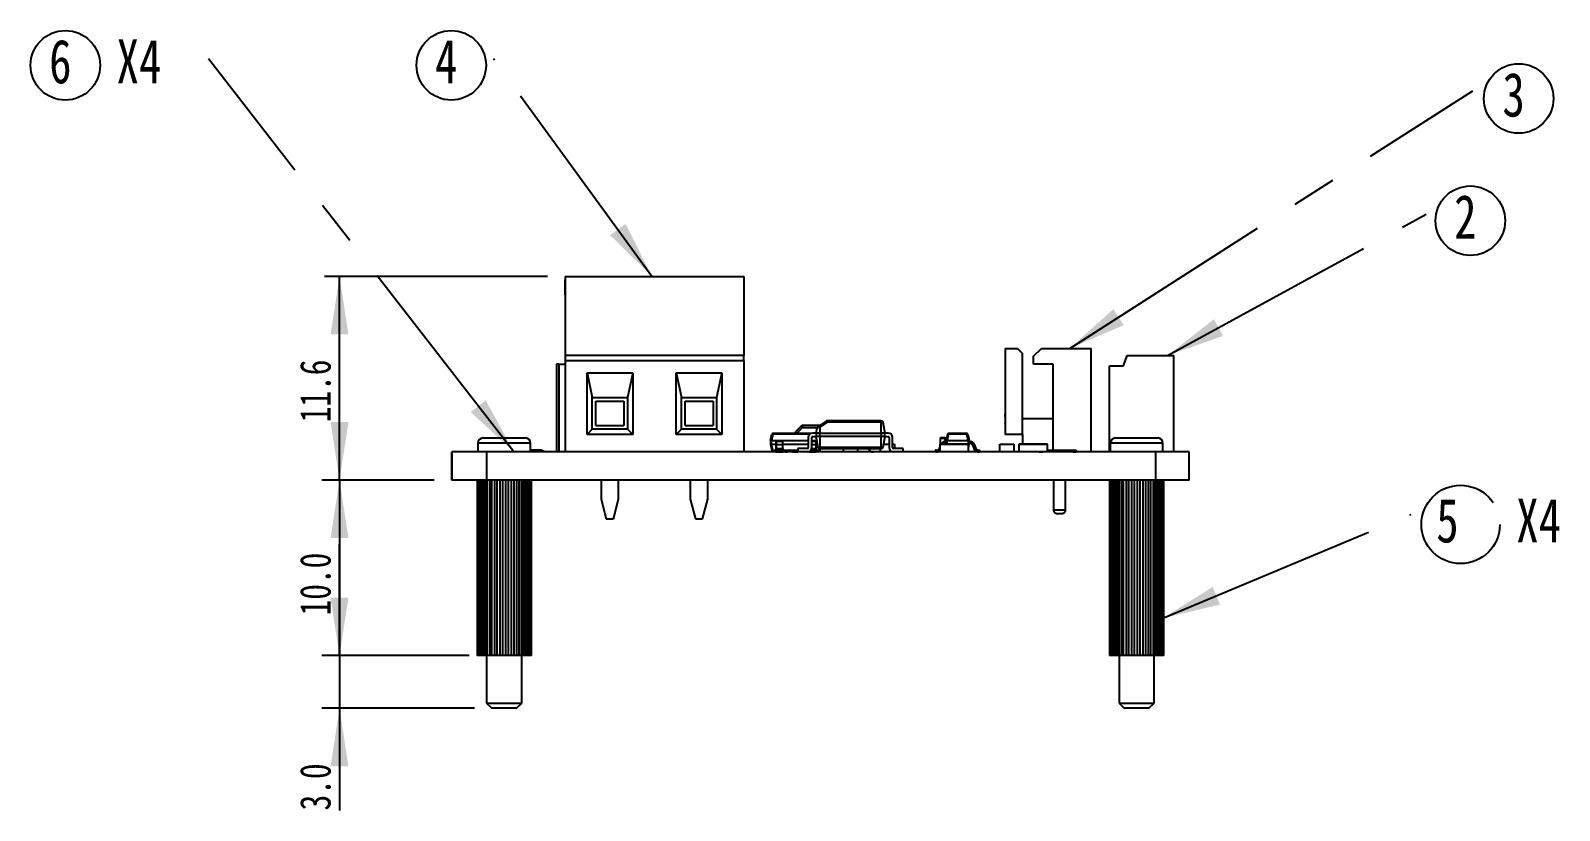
# Model space of a CAD drawing. Header units: millimetres. Extents: x 5 to 415, y 5 to 292.
# Drawn here: x 115.3 to 202.3, y 105.5 to 149.9 of the extents above; entities that cross this region are included whole.
import ezdxf

# ---------------------------------------------------------------- set-up
doc = ezdxf.new("R2010")
doc.units = ezdxf.units.MM
doc.linetypes.add('CENTERX2', pattern=[20.32, 12.7, -2.54, 2.54, -2.54])
doc.layers.add('CENTER_LINE', color=7, linetype='CENTERX2')
doc.styles.add('SLDTEXTSTYLE0', font='TXT', dxfattribs={"width": 0.75})
doc.dimstyles.new('SLDDIMSTYLE2', dxfattribs={"dimtxt": 1.75, "dimasz": 3.302, "dimexe": 0, "dimexo": 0.0625, "dimgap": 0.4375, "dimtad": 1, "dimdec": 1, "dimrnd": 1e-09, "dimzin": 4, "dimdsep": 46, "dimtxsty": 'SLDTEXTSTYLE0', "dimsah": 1, "dimcen": 0.09, "dimadec": 0, "dimazin": 1, "dimtfac": 1, "dimtdec": 1, "dimtmove": 0, "dimatfit": 0, "dimfxl": 1, "dimfrac": 2, "dimtolj": 1, "dimtzin": 12, "dimarcsym": 0})
doc.dimstyles.new('SLDDIMSTYLE3', dxfattribs={"dimtxt": 1.75, "dimasz": 3.302, "dimexe": 0, "dimexo": 0.0625, "dimgap": 0.4375, "dimtad": 1, "dimdec": 1, "dimrnd": 1e-09, "dimzin": 4, "dimdsep": 46, "dimtxsty": 'SLDTEXTSTYLE0', "dimsah": 1, "dimcen": 0.09, "dimadec": 0, "dimazin": 1, "dimtfac": 1, "dimtdec": 1, "dimtofl": 0, "dimtmove": 0, "dimatfit": 3, "dimfxl": 1, "dimfrac": 2, "dimtolj": 1, "dimtzin": 12, "dimarcsym": 0})
doc.dimstyles.new('SLDDIMSTYLE5', dxfattribs={"dimtxt": 0.18, "dimasz": 3.302, "dimexe": 0, "dimexo": 0.0625, "dimgap": 0, "dimtad": 0, "dimtih": 1, "dimtoh": 1, "dimdec": 0, "dimrnd": 1e-09, "dimzin": 0, "dimdsep": 46, "dimtxsty": 'Standard', "dimsah": 1, "dimcen": 0.09, "dimadec": 0, "dimazin": 0, "dimtfac": 3.302, "dimtdec": 0, "dimtofl": 0, "dimtmove": 0, "dimatfit": 3, "dimfxl": 1, "dimfrac": 2, "dimtolj": 1, "dimtzin": 0, "dimarcsym": 0})
doc.dimstyles.new('SLDDIMSTYLE6', dxfattribs={"dimtxt": 1.75, "dimasz": 3.302, "dimexe": 0, "dimexo": 0.0625, "dimgap": 0.4375, "dimtad": 1, "dimdec": 1, "dimrnd": 1e-09, "dimzin": 12, "dimdsep": 46, "dimtxsty": 'SLDTEXTSTYLE0', "dimsah": 1, "dimcen": 0.09, "dimadec": 0, "dimazin": 3, "dimtfac": 1, "dimtdec": 1, "dimtofl": 0, "dimtmove": 0, "dimatfit": 3, "dimfxl": 1, "dimfrac": 2, "dimtolj": 1, "dimtzin": 12, "dimarcsym": 0})

# ---------------------------------------------------------------- blocks, each defined once
blk = doc.blocks.new('_D_5')
at = {"layer": 'CENTER_LINE'}
for p, q in [((144.7, 135.926), (131.851, 135.926)), ((132.851, 124.326), (132.851, 135.926)), ((138.241, 124.326), (131.851, 124.326))]:
    blk.add_line(p, q, dxfattribs=at)
for points in [[(132.851, 135.926), (132.343, 132.624), (133.359, 132.624)], [(132.851, 124.326), (133.359, 127.628), (132.343, 127.628)]]:
    blk.add_solid(points, dxfattribs=at)
at = {"layer": 'CENTER_LINE', "insert": (130.596, 127.617), "char_height": 1.75, "attachment_point": 1, "rotation": 90, "style": 'SLDTEXTSTYLE0'}
blk.add_mtext('11.6', dxfattribs=at)
blk = doc.blocks.new('_D_6')
at = {"layer": 'CENTER_LINE'}
for p, q in [((138.241, 124.326), (131.851, 124.326)), ((132.851, 124.326), (132.851, 114.326)), ((139.726, 114.326), (131.851, 114.326))]:
    blk.add_line(p, q, dxfattribs=at)
for points in [[(132.851, 124.326), (132.343, 121.024), (133.359, 121.024)], [(132.851, 114.326), (133.359, 117.628), (132.343, 117.628)]]:
    blk.add_solid(points, dxfattribs=at)
at = {"layer": 'CENTER_LINE', "insert": (130.596, 116.618), "char_height": 1.75, "attachment_point": 1, "rotation": 90, "style": 'SLDTEXTSTYLE0'}
blk.add_mtext('10.0', dxfattribs=at)
blk = doc.blocks.new('_D_7')
at = {"layer": 'CENTER_LINE'}
for p, q in [((132.851, 114.326), (132.851, 120.676)), ((140.238, 114.326), (131.851, 114.326)), ((132.851, 114.326), (132.851, 111.326)), ((140.528, 111.326), (131.851, 111.326)), ((132.851, 111.326), (132.851, 105.511))]:
    blk.add_line(p, q, dxfattribs=at)
for points in [[(132.851, 114.326), (133.359, 117.628), (132.343, 117.628)], [(132.851, 111.326), (132.343, 108.024), (133.359, 108.024)]]:
    blk.add_solid(points, dxfattribs=at)
at = {"layer": 'CENTER_LINE', "insert": (130.596, 105.511), "char_height": 1.75, "attachment_point": 1, "rotation": 90, "style": 'SLDTEXTSTYLE0'}
blk.add_mtext('3.0', dxfattribs=at)
blk = doc.blocks.new('SW_NOTE_0_13')
at = {"layer": 'CENTER_LINE', "color": 0}
blk.add_circle((2.81, -0.575), 2.232, dxfattribs=at)
at = {"layer": 'CENTER_LINE', "color": 0, "char_height": 2.5, "attachment_point": 1, "style": 'SLDTEXTSTYLE0'}
for s, insert in [('X4', (5.979, 0.898)), ('5', (1.424, 0.898))]:
    blk.add_mtext(s, dxfattribs=dict(at, insert=insert))
blk = doc.blocks.new('SW_NOTE_0_14')
at = {"layer": 'CENTER_LINE', "color": 0}
blk.add_circle((-8.153, -0.371), 1.979, dxfattribs=at)
at = {"layer": 'CENTER_LINE', "color": 0, "char_height": 2.5, "attachment_point": 1, "style": 'SLDTEXTSTYLE0'}
for s, insert in [('6', (-9.077, 1.102)), ('X4', (-5.237, 1.102))]:
    blk.add_mtext(s, dxfattribs=dict(at, insert=insert))
blk = doc.blocks.new('SW_NOTE_0_15')
at = {"layer": 'CENTER_LINE', "color": 0}
blk.add_circle((-2.397, -0.371), 1.979, dxfattribs=at)
at = {"layer": 'CENTER_LINE', "color": 0, "insert": (-3.321, 1.102), "char_height": 2.5, "attachment_point": 1, "style": 'SLDTEXTSTYLE0'}
blk.add_mtext('4', dxfattribs=at)
blk = doc.blocks.new('SW_NOTE_0_16')
at = {"layer": 'CENTER_LINE', "color": 0}
blk.add_circle((2.6, -0.444), 1.979, dxfattribs=at)
at = {"layer": 'CENTER_LINE', "color": 0, "insert": (1.676, 1.028), "char_height": 2.5, "attachment_point": 1, "style": 'SLDTEXTSTYLE0'}
blk.add_mtext('3', dxfattribs=at)
blk = doc.blocks.new('SW_NOTE_0_17')
at = {"layer": 'CENTER_LINE', "color": 0}
blk.add_circle((2.516, -0.375), 1.979, dxfattribs=at)
at = {"layer": 'CENTER_LINE', "color": 0, "insert": (1.592, 1.098), "char_height": 2.5, "attachment_point": 1, "style": 'SLDTEXTSTYLE0'}
blk.add_mtext('2', dxfattribs=at)

msp = doc.modelspace()

# ---------------------------------------------------------------- linework, layer by layer
at = {"color": 7, "linetype": 'Continuous', "lineweight": 25}
for p, q in [((145.7, 135.926), (155.86, 135.926)), ((145.7, 135.926), (145.7, 131.426)), ((155.86, 135.926), (155.86, 131.426)), ((145.7, 135.731), (145.69, 135.731)), ((145.7, 135.667), (145.69, 135.667)), ((145.69, 135.406), (145.69, 135.662)), ((145.7, 135.662), (145.69, 135.662)), ((145.7, 135.406), (145.69, 135.406)), ((145.7, 135.402), (145.69, 135.402)), ((145.69, 135), (145.69, 135.256)), ((145.7, 135.256), (145.69, 135.256)), ((145.7, 135), (145.69, 135)), ((145.69, 134.972), (145.69, 134.99)), ((145.7, 134.972), (145.69, 134.972)), ((145.7, 134.913), (145.69, 134.913)), ((145.7, 134.878), (145.69, 134.878)), ((155.86, 131.426), (145.7, 131.426)), ((145.7, 131.426), (145.7, 131.126)), ((155.86, 131.126), (155.86, 131.426)), ((170.739, 131.826), (170.739, 126.926)), ((170.739, 131.826), (171.439, 131.826)), ((171.439, 131.826), (171.739, 131.526)), ((171.739, 126.926), (171.739, 131.526)), ((172.363, 131.378), (172.811, 131.826)), ((172.811, 131.826), (175.639, 131.826)), ((175.639, 125.926), (175.639, 131.826)), ((177.48, 130.826), (177.699, 131.426)), ((177.699, 131.426), (180.343, 131.426)), ((180.343, 125.926), (180.343, 131.426)), ((145.2, 130.926), (145.2, 125.926)), ((145.334, 130.926), (145.2, 130.926)), ((145.334, 130.926), (145.334, 125.926)), ((145.334, 130.926), (145.7, 130.926)), ((155.86, 131.126), (145.7, 131.126)), ((145.7, 131.126), (145.7, 125.926)), ((155.86, 131.126), (155.86, 125.926)), ((172.363, 130.932), (172.363, 131.378)), ((173.475, 130.932), (172.363, 130.932)), ((173.475, 126.026), (173.475, 130.932)), ((176.693, 125.926), (176.693, 130.826)), ((176.693, 130.826), (177.48, 130.826)), ((146.94, 130.438), (149.54, 130.438)), ((146.94, 126.926), (146.94, 130.438)), ((146.94, 130.438), (147.24, 129.026)), ((149.54, 130.438), (149.24, 129.026)), ((149.54, 130.438), (149.54, 126.926)), ((152.02, 130.438), (154.62, 130.438)), ((152.02, 126.926), (152.02, 130.438)), ((152.02, 130.438), (152.32, 129.026)), ((154.62, 130.438), (154.32, 129.026)), ((154.62, 130.438), (154.62, 126.926)), ((147.24, 129.026), (149.24, 129.026)), ((147.24, 127.226), (147.24, 129.026)), ((147.44, 128.826), (149.04, 128.826)), ((147.44, 127.426), (147.44, 128.826)), ((149.04, 128.826), (149.04, 127.426)), ((149.24, 129.026), (149.24, 127.226)), ((152.32, 129.026), (154.32, 129.026)), ((152.32, 127.226), (152.32, 129.026)), ((152.52, 128.826), (154.12, 128.826)), ((152.52, 127.426), (152.52, 128.826)), ((154.12, 128.826), (154.12, 127.426)), ((154.32, 129.026), (154.32, 127.226)), ((170.739, 128.108), (170.738, 128.108)), ((170.738, 127.901), (170.738, 128.105)), ((170.739, 128.105), (170.738, 128.105)), ((147.24, 127.226), (146.94, 126.926)), ((149.24, 127.226), (147.24, 127.226)), ((147.44, 127.426), (149.04, 127.426)), ((149.54, 126.926), (149.24, 127.226)), ((152.32, 127.226), (152.02, 126.926)), ((154.32, 127.226), (152.32, 127.226)), ((152.52, 127.426), (154.12, 127.426)), ((154.62, 126.926), (154.32, 127.226)), ((159.141, 127.397), (158.819, 127.074)), ((158.819, 127.074), (158.889, 127.004)), ((158.889, 127.004), (159.212, 127.326)), ((159.212, 127.326), (159.141, 127.397)), ((159.212, 127.426), (159.212, 127.326)), ((160.175, 127.426), (159.212, 127.426)), ((159.989, 127.006), (160.04, 127.296)), ((160.549, 127.688), (160.132, 127.396)), ((160.607, 127.624), (160.189, 127.331)), ((160.189, 127.331), (160.189, 127.006)), ((160.607, 127.706), (160.607, 127.624)), ((163.682, 127.706), (160.607, 127.706)), ((163.689, 127.624), (160.607, 127.624)), ((163.178, 127.707), (163.178, 127.706)), ((163.192, 127.706), (163.192, 127.707)), ((163.215, 127.706), (163.215, 127.707)), ((163.215, 127.707), (163.225, 127.707)), ((163.226, 127.707), (163.328, 127.707)), ((163.226, 127.707), (163.226, 127.706)), ((163.328, 127.706), (163.328, 127.707)), ((163.386, 127.706), (163.386, 127.707)), ((163.387, 127.707), (163.489, 127.707)), ((163.387, 127.707), (163.387, 127.706)), ((163.489, 127.706), (163.489, 127.707)), ((163.491, 127.706), (163.491, 127.707)), ((163.516, 127.707), (163.516, 127.706)), ((163.689, 127.006), (163.689, 127.624)), ((163.78, 127.624), (163.889, 127.006)), ((170.738, 127.901), (170.739, 127.901)), ((170.738, 127.898), (170.739, 127.898)), ((170.738, 127.782), (170.738, 127.579)), ((170.738, 127.782), (170.739, 127.782)), ((170.739, 127.579), (170.738, 127.579)), ((170.738, 127.557), (170.738, 127.578)), ((170.739, 127.557), (170.738, 127.557)), ((170.738, 127.482), (170.739, 127.482)), ((171.739, 127.826), (173.475, 127.826)), ((140.728, 126.426), (140.728, 125.926)), ((141.028, 126.726), (143.428, 126.726)), ((143.728, 125.926), (143.728, 126.426)), ((149.54, 126.926), (146.94, 126.926)), ((154.62, 126.926), (152.02, 126.926)), ((157.392, 126.574), (157.464, 126.933)), ((157.392, 126.574), (157.392, 126.374)), ((157.392, 126.574), (157.392, 126.574)), ((157.392, 126.374), (157.464, 126.015)), ((157.392, 126.374), (157.392, 126.374)), ((157.513, 126.933), (157.441, 126.574)), ((157.442, 126.574), (157.441, 126.574)), ((157.513, 126.015), (157.441, 126.374)), ((157.441, 126.374), (157.442, 126.374)), ((157.442, 126.374), (157.442, 126.574)), ((157.442, 126.574), (159.539, 126.574)), ((157.442, 126.374), (157.692, 126.374)), ((159.665, 126.973), (157.513, 126.973)), ((157.513, 126.973), (157.513, 126.933)), ((157.692, 126.356), (157.692, 126.126)), ((157.702, 126.524), (157.702, 126.36)), ((158.081, 126.524), (157.702, 126.524)), ((157.702, 126.36), (157.702, 126.13)), ((157.702, 126.36), (158.081, 126.36)), ((158.081, 126.36), (158.081, 126.524)), ((158.081, 126.13), (158.081, 126.36)), ((158.091, 126.374), (159.539, 126.374)), ((158.091, 126.126), (158.091, 126.356)), ((158.789, 127.004), (158.789, 126.973)), ((158.889, 127.004), (158.789, 127.004)), ((159.388, 126.974), (159.388, 126.973)), ((159.406, 126.974), (159.406, 126.973)), ((159.481, 126.974), (159.481, 126.973)), ((159.525, 126.974), (159.525, 126.973)), ((159.525, 126.974), (159.569, 126.974)), ((159.539, 126.756), (159.539, 126.176)), ((159.57, 126.974), (159.57, 126.973)), ((159.583, 126.974), (159.583, 126.973)), ((159.664, 126.974), (159.664, 126.973)), ((159.739, 126.176), (159.739, 126.756)), ((159.739, 126.574), (160.03, 126.574)), ((159.977, 126.524), (159.739, 126.524)), ((159.989, 127.006), (159.789, 127.006)), ((159.789, 126.806), (159.989, 126.806)), ((159.977, 126.36), (159.977, 126.524)), ((159.977, 126.13), (159.977, 126.36)), ((159.987, 126.374), (160.065, 126.374)), ((159.987, 126.126), (159.987, 126.356)), ((159.989, 127.006), (159.989, 126.806)), ((160.189, 127.006), (159.989, 127.006)), ((160.098, 126.189), (159.989, 126.806)), ((160.189, 126.806), (159.989, 126.806)), ((160.189, 126.806), (160.189, 127.006)), ((160.189, 127.006), (163.689, 127.006)), ((160.189, 126.806), (160.189, 126.189)), ((163.689, 126.806), (160.189, 126.806)), ((163.689, 127.006), (163.689, 126.806)), ((163.889, 127.006), (163.689, 127.006)), ((163.689, 126.189), (163.689, 126.806)), ((163.889, 126.806), (163.689, 126.806)), ((163.889, 126.806), (163.78, 126.189)), ((163.813, 126.376), (164.139, 126.376)), ((163.889, 126.806), (163.889, 127.006)), ((164.089, 127.006), (163.889, 127.006)), ((163.889, 126.806), (164.089, 126.806)), ((164.139, 126.756), (164.139, 126.176)), ((164.339, 126.176), (164.339, 126.756)), ((164.339, 126.376), (164.444, 126.376)), ((164.444, 126.376), (164.444, 126.126)), ((167.189, 126.376), (167.029, 126.376)), ((167.029, 126.376), (167.029, 125.926)), ((167.039, 126.706), (167.039, 126.376)), ((167.059, 126.706), (167.039, 126.706)), ((167.039, 126.366), (167.189, 126.366)), ((167.039, 125.936), (167.039, 126.366)), ((167.039, 126.366), (168.639, 126.366)), ((167.059, 126.726), (167.059, 126.706)), ((167.291, 126.726), (167.059, 126.726)), ((167.059, 126.706), (167.29, 126.706)), ((167.189, 126.366), (167.189, 126.376)), ((167.289, 126.376), (167.189, 126.376)), ((167.289, 126.376), (167.289, 126.366)), ((167.339, 126.726), (167.291, 126.726)), ((167.417, 126.716), (167.291, 126.716)), ((167.299, 126.366), (167.299, 126.376)), ((167.299, 126.376), (168.379, 126.376)), ((168.379, 126.366), (167.299, 126.366)), ((167.389, 126.525), (167.329, 126.525)), ((167.329, 126.515), (167.329, 126.525)), ((167.329, 126.515), (167.389, 126.515)), ((167.389, 126.435), (167.329, 126.435)), ((167.329, 126.425), (167.329, 126.435)), ((167.329, 126.425), (167.389, 126.425)), ((167.339, 126.716), (167.339, 126.726)), ((167.461, 126.935), (167.389, 126.575)), ((167.389, 126.575), (167.389, 126.376)), ((167.389, 126.575), (167.389, 126.575)), ((167.51, 126.935), (167.438, 126.575)), ((167.439, 126.575), (167.438, 126.575)), ((167.439, 126.575), (168.639, 126.575)), ((167.51, 126.975), (167.51, 126.935)), ((168.568, 126.975), (167.51, 126.975)), ((168.568, 126.935), (167.51, 126.935)), ((168.379, 126.366), (168.379, 126.376)), ((168.379, 126.375), (168.389, 126.375)), ((168.389, 126.376), (168.389, 126.366)), ((168.489, 126.376), (168.389, 126.376)), ((168.489, 126.376), (168.489, 126.366)), ((168.649, 126.376), (168.489, 126.376)), ((168.489, 126.366), (168.639, 126.366)), ((168.568, 126.935), (168.568, 126.975)), ((168.64, 126.575), (168.568, 126.935)), ((168.617, 126.935), (168.689, 126.575)), ((168.64, 126.575), (168.639, 126.575)), ((168.639, 126.366), (168.639, 125.936)), ((168.649, 125.926), (168.649, 126.376)), ((168.649, 126.175), (168.689, 126.375)), ((168.689, 126.575), (168.689, 126.575)), ((168.689, 126.375), (168.689, 126.575)), ((168.749, 126.525), (168.689, 126.525)), ((168.689, 126.515), (168.749, 126.515)), ((168.749, 126.435), (168.689, 126.435)), ((168.689, 126.425), (168.749, 126.425)), ((168.689, 126.375), (168.689, 126.375)), ((168.749, 126.525), (168.749, 126.515)), ((168.749, 126.435), (168.749, 126.425)), ((168.89, 126.327), (168.9, 126.33)), ((168.89, 126.327), (168.974, 126.096)), ((168.9, 126.33), (168.984, 126.099)), ((168.975, 126.357), (168.984, 126.361)), ((168.975, 126.357), (169.059, 126.127)), ((168.984, 126.361), (169.068, 126.13)), ((170.445, 126.321), (170.435, 126.321)), ((170.435, 126.26), (170.435, 126.308)), ((170.435, 126.308), (170.445, 126.308)), ((170.445, 126.26), (170.435, 126.26)), ((170.445, 126.26), (170.435, 126.26)), ((170.435, 126.185), (170.435, 126.233)), ((170.435, 126.233), (170.445, 126.233)), ((170.445, 125.926), (170.445, 126.376)), ((170.445, 126.376), (171.245, 126.376)), ((171.739, 126.926), (170.739, 126.926)), ((171.245, 126.376), (171.245, 125.926)), ((171.529, 126.376), (171.529, 125.926)), ((171.689, 126.376), (171.529, 126.376)), ((171.539, 126.366), (171.689, 126.366)), ((171.539, 125.936), (171.539, 126.366)), ((171.539, 126.366), (173.139, 126.366)), ((171.689, 126.366), (171.689, 126.376)), ((171.789, 126.376), (171.689, 126.376)), ((171.739, 126.926), (171.739, 126.376)), ((171.791, 126.376), (171.789, 126.376)), ((171.789, 126.376), (171.789, 126.366)), ((171.791, 126.376), (171.791, 126.366)), ((171.799, 126.366), (171.799, 126.376)), ((171.799, 126.376), (172.879, 126.376)), ((172.879, 126.366), (171.799, 126.366)), ((172.879, 126.366), (172.879, 126.376)), ((172.879, 126.376), (172.881, 126.376)), ((172.881, 126.366), (172.881, 126.376)), ((172.889, 126.376), (172.889, 126.366)), ((172.989, 126.376), (172.889, 126.376)), ((172.989, 126.376), (172.989, 126.366)), ((173.149, 126.376), (172.989, 126.376)), ((172.989, 126.366), (173.139, 126.366)), ((173.139, 126.366), (173.139, 125.936)), ((173.149, 125.926), (173.149, 126.376)), ((173.151, 126.376), (173.149, 126.376)), ((173.151, 125.926), (173.151, 126.376)), ((176.729, 126.426), (176.729, 125.926)), ((177.029, 126.726), (179.429, 126.726)), ((179.729, 125.926), (179.729, 126.426)), ((139.24, 124.326), (139.24, 125.926)), ((139.241, 125.926), (139.24, 125.926)), ((141.232, 125.926), (139.241, 125.926)), ((139.241, 125.926), (139.241, 124.326)), ((141.232, 124.326), (141.232, 125.926)), ((179.329, 125.926), (141.232, 125.926)), ((143.968, 126.026), (143.968, 125.926)), ((144.397, 126.026), (144.397, 125.926)), ((144.429, 126.026), (144.429, 125.926)), ((144.452, 126.026), (144.452, 125.926)), ((157.513, 126.015), (157.513, 125.975)), ((157.513, 125.975), (157.692, 125.975)), ((157.692, 126.022), (157.692, 126.016)), ((157.692, 125.936), (157.692, 126.016)), ((157.702, 126.032), (157.702, 126.13)), ((157.702, 126.13), (158.081, 126.13)), ((157.702, 126.032), (157.702, 126.026)), ((158.081, 126.032), (157.702, 126.032)), ((157.702, 126.026), (158.081, 126.026)), ((157.702, 126.026), (157.702, 126.016)), ((157.702, 126.015), (158.081, 126.015)), ((157.702, 126.015), (157.702, 125.935)), ((157.702, 125.935), (158.081, 125.935)), ((157.702, 125.935), (157.702, 125.926)), ((158.081, 126.13), (158.081, 126.032)), ((158.081, 126.026), (158.081, 126.032)), ((158.081, 126.016), (158.081, 126.026)), ((158.081, 125.935), (158.081, 126.015)), ((158.091, 126.016), (158.091, 126.022)), ((158.091, 126.016), (158.091, 125.936)), ((158.091, 125.975), (158.939, 125.975)), ((158.65, 125.926), (158.65, 125.932)), ((158.939, 126.126), (158.939, 125.926)), ((159.489, 126.126), (158.939, 126.126)), ((159.588, 125.936), (159.588, 125.946)), ((159.598, 125.935), (159.977, 125.935)), ((159.598, 125.935), (159.598, 125.926)), ((159.977, 126.13), (159.977, 126.032)), ((159.977, 126.026), (159.977, 126.032)), ((159.977, 126.016), (159.977, 126.026)), ((159.977, 125.935), (159.977, 126.015)), ((159.987, 126.016), (159.987, 126.022)), ((159.987, 126.016), (159.987, 125.936)), ((159.987, 125.975), (160.165, 125.975)), ((160.165, 125.975), (160.165, 126.015)), ((163.689, 126.189), (160.189, 126.189)), ((163.682, 126.106), (160.197, 126.106)), ((160.214, 126.015), (160.232, 126.106)), ((161.534, 125.926), (161.534, 126.106)), ((162.334, 126.106), (162.334, 125.926)), ((163.644, 125.926), (163.644, 126.106)), ((164.939, 126.126), (164.389, 126.126)), ((164.939, 125.926), (164.939, 126.126)), ((166.786, 126.015), (166.796, 126.016)), ((166.792, 125.935), (166.786, 126.015)), ((166.792, 125.935), (166.802, 125.936)), ((166.796, 126.026), (166.88, 126.032)), ((166.796, 126.026), (166.796, 126.016)), ((166.796, 126.016), (166.881, 126.022)), ((166.796, 126.016), (166.802, 125.936)), ((166.802, 125.936), (166.886, 125.942)), ((166.802, 125.936), (166.803, 125.926)), ((166.803, 125.926), (166.887, 125.932)), ((166.88, 126.032), (166.881, 126.022)), ((166.886, 125.942), (166.887, 125.932)), ((167.01, 126.13), (167.029, 126.182)), ((167.01, 126.13), (167.02, 126.127)), ((167.289, 125.936), (167.039, 125.936)), ((168.639, 125.936), (167.039, 125.936)), ((167.289, 125.926), (167.289, 125.936)), ((167.339, 125.926), (167.339, 125.936)), ((168.339, 125.936), (168.339, 125.926)), ((168.639, 125.936), (168.389, 125.936)), ((168.389, 125.936), (168.389, 125.926)), ((168.974, 126.096), (168.984, 126.099)), ((169.059, 126.127), (169.068, 126.13)), ((169.192, 125.942), (169.276, 125.936)), ((169.192, 125.932), (169.192, 125.942)), ((169.192, 125.932), (169.276, 125.926)), ((169.198, 126.022), (169.199, 126.032)), ((169.198, 126.022), (169.282, 126.016)), ((169.199, 126.032), (169.283, 126.026)), ((169.276, 125.936), (169.282, 126.016)), ((169.276, 125.926), (169.276, 125.936)), ((169.276, 125.936), (169.286, 125.935)), ((169.282, 126.016), (169.283, 126.026)), ((169.282, 126.016), (169.292, 126.015)), ((169.292, 126.015), (169.286, 125.935)), ((170.445, 126.185), (170.435, 126.185)), ((170.445, 126.18), (170.435, 126.18)), ((170.445, 126.169), (170.435, 126.169)), ((170.445, 126.163), (170.435, 126.163)), ((171.789, 125.936), (171.539, 125.936)), ((173.139, 125.936), (171.539, 125.936)), ((171.789, 125.926), (171.789, 125.936)), ((171.791, 125.926), (171.791, 125.936)), ((172.589, 125.936), (172.589, 125.926)), ((172.7, 125.935), (172.7, 125.926)), ((172.889, 125.936), (172.889, 125.926)), ((173.139, 125.936), (172.889, 125.936)), ((173.151, 126.026), (173.475, 126.026)), ((173.151, 125.975), (173.489, 125.975)), ((173.475, 126.026), (174.789, 126.026)), ((173.489, 126.026), (173.489, 125.926)), ((174.189, 125.926), (174.189, 126.026)), ((174.189, 125.975), (174.59, 125.975)), ((174.59, 126.022), (174.59, 126.016)), ((174.59, 125.936), (174.59, 126.016)), ((174.6, 126.026), (174.6, 126.016)), ((174.6, 126.015), (174.6, 125.935)), ((174.6, 125.935), (174.6, 125.926)), ((174.789, 125.926), (174.789, 126.026)), ((179.329, 124.326), (179.329, 125.926)), ((181.215, 125.926), (179.329, 125.926)), ((181.215, 124.326), (181.215, 125.926)), ((181.215, 124.326), (181.215, 125.926)), ((181.215, 125.926), (181.215, 125.926)), ((139.24, 124.326), (139.241, 124.326)), ((141.232, 124.326), (139.241, 124.326)), ((140.678, 124.326), (140.678, 114.326)), ((140.68, 124.326), (140.68, 114.326)), ((140.701, 114.326), (140.701, 124.326)), ((140.726, 124.326), (140.726, 114.326)), ((140.788, 114.326), (140.788, 124.326)), ((140.839, 124.326), (140.839, 114.326)), ((140.939, 114.326), (140.939, 124.326)), ((141.012, 124.326), (141.012, 114.326)), ((141.146, 114.326), (141.146, 124.326)), ((179.329, 124.326), (141.232, 124.326)), ((141.238, 124.326), (141.238, 114.326)), ((141.4, 114.326), (141.4, 124.326)), ((141.508, 124.326), (141.508, 114.326)), ((141.691, 114.326), (141.691, 124.326)), ((141.809, 124.326), (141.809, 114.326)), ((142.005, 114.326), (142.005, 124.326)), ((142.129, 124.326), (142.129, 114.326)), ((142.328, 114.326), (142.328, 124.326)), ((142.452, 124.326), (142.452, 114.326)), ((142.648, 114.326), (142.648, 124.326)), ((142.766, 124.326), (142.766, 114.326)), ((142.949, 114.326), (142.949, 124.326)), ((143.057, 124.326), (143.057, 114.326)), ((143.218, 114.326), (143.218, 124.326)), ((143.311, 124.326), (143.311, 114.326)), ((143.445, 114.326), (143.445, 124.326)), ((143.518, 124.326), (143.518, 114.326)), ((143.618, 114.326), (143.618, 124.326)), ((143.669, 124.326), (143.669, 114.326)), ((143.73, 114.326), (143.73, 124.326)), ((143.756, 124.326), (143.756, 114.326)), ((143.777, 114.326), (143.777, 124.326)), ((143.778, 114.326), (143.778, 124.326)), ((147.74, 124.326), (147.74, 123.246)), ((148.74, 123.246), (148.74, 124.326)), ((152.82, 124.326), (152.82, 123.246)), ((153.82, 123.246), (153.82, 124.326)), ((173.489, 124.326), (173.489, 122.626)), ((174.189, 122.626), (174.189, 124.326)), ((176.679, 124.326), (176.679, 114.326)), ((176.679, 124.326), (176.679, 114.326)), ((176.695, 114.326), (176.695, 124.326)), ((176.718, 124.326), (176.718, 114.326)), ((176.774, 114.326), (176.774, 124.326)), ((176.822, 124.326), (176.822, 114.326)), ((176.918, 114.326), (176.918, 124.326)), ((176.988, 124.326), (176.988, 114.326)), ((177.118, 114.326), (177.118, 124.326)), ((177.209, 124.326), (177.209, 114.326)), ((177.367, 114.326), (177.367, 124.326)), ((177.473, 124.326), (177.473, 114.326)), ((177.654, 114.326), (177.654, 124.326)), ((177.771, 124.326), (177.771, 114.326)), ((177.966, 114.326), (177.966, 124.326)), ((178.089, 124.326), (178.089, 114.326)), ((178.289, 114.326), (178.289, 124.326)), ((178.413, 124.326), (178.413, 114.326)), ((178.61, 114.326), (178.61, 124.326)), ((178.729, 124.326), (178.729, 114.326)), ((178.914, 114.326), (178.914, 124.326)), ((179.023, 124.326), (179.023, 114.326)), ((179.188, 114.326), (179.188, 124.326)), ((179.283, 124.326), (179.283, 114.326)), ((181.215, 124.326), (179.329, 124.326)), ((179.42, 114.326), (179.42, 124.326)), ((179.496, 124.326), (179.496, 114.326)), ((179.6, 114.326), (179.6, 124.326)), ((179.654, 124.326), (179.654, 114.326)), ((179.721, 114.326), (179.721, 124.326)), ((179.75, 124.326), (179.75, 114.326)), ((179.776, 114.326), (179.776, 124.326)), ((179.779, 114.326), (179.779, 124.326)), ((181.215, 124.326), (181.215, 124.326)), ((147.74, 123.246), (148.04, 122.126)), ((148.44, 122.126), (148.74, 123.246)), ((152.82, 123.246), (153.12, 122.126)), ((153.52, 122.126), (153.82, 123.246)), ((148.04, 122.126), (148.44, 122.126)), ((153.12, 122.126), (153.52, 122.126)), ((140.68, 114.326), (140.678, 114.326)), ((140.701, 114.326), (140.68, 114.326)), ((140.726, 114.326), (140.701, 114.326)), ((140.787, 114.326), (140.726, 114.326)), ((140.839, 114.326), (140.788, 114.326)), ((140.939, 114.326), (140.839, 114.326)), ((141.012, 114.326), (140.939, 114.326)), ((141.146, 114.326), (141.012, 114.326)), ((141.238, 114.326), (141.146, 114.326)), ((141.228, 114.326), (141.228, 111.626)), ((141.4, 114.326), (141.238, 114.326)), ((141.508, 114.326), (141.4, 114.326)), ((141.691, 114.326), (141.508, 114.326)), ((141.809, 114.326), (141.691, 114.326)), ((142.005, 114.326), (141.809, 114.326)), ((142.129, 114.326), (142.005, 114.326)), ((142.328, 114.326), (142.129, 114.326)), ((142.452, 114.326), (142.328, 114.326)), ((142.648, 114.326), (142.452, 114.326)), ((142.766, 114.326), (142.648, 114.326)), ((142.949, 114.326), (142.766, 114.326)), ((143.057, 114.326), (142.949, 114.326)), ((143.218, 114.326), (143.057, 114.326)), ((143.311, 114.326), (143.218, 114.326)), ((143.228, 111.626), (143.228, 114.326)), ((143.445, 114.326), (143.311, 114.326)), ((143.518, 114.326), (143.445, 114.326)), ((143.618, 114.326), (143.518, 114.326)), ((143.669, 114.326), (143.618, 114.326)), ((143.73, 114.326), (143.669, 114.326)), ((143.756, 114.326), (143.73, 114.326)), ((143.777, 114.326), (143.756, 114.326)), ((143.778, 114.326), (143.777, 114.326)), ((176.695, 114.326), (176.679, 114.326)), ((176.679, 114.326), (176.679, 114.326)), ((176.718, 114.326), (176.695, 114.326)), ((176.774, 114.326), (176.718, 114.326)), ((176.822, 114.326), (176.774, 114.326)), ((176.918, 114.326), (176.822, 114.326)), ((176.988, 114.326), (176.918, 114.326)), ((177.118, 114.326), (176.988, 114.326)), ((177.209, 114.326), (177.118, 114.326)), ((177.367, 114.326), (177.209, 114.326)), ((177.229, 114.326), (177.229, 111.626)), ((177.473, 114.326), (177.367, 114.326)), ((177.654, 114.326), (177.473, 114.326)), ((177.771, 114.326), (177.654, 114.326)), ((177.966, 114.326), (177.771, 114.326)), ((178.089, 114.326), (177.966, 114.326)), ((178.289, 114.326), (178.089, 114.326)), ((178.413, 114.326), (178.289, 114.326)), ((178.61, 114.326), (178.413, 114.326)), ((178.729, 114.326), (178.61, 114.326)), ((178.914, 114.326), (178.729, 114.326)), ((179.023, 114.326), (178.914, 114.326)), ((179.188, 114.326), (179.023, 114.326)), ((179.283, 114.326), (179.188, 114.326)), ((179.229, 111.626), (179.229, 114.326)), ((179.42, 114.326), (179.283, 114.326)), ((179.496, 114.326), (179.42, 114.326)), ((179.6, 114.326), (179.496, 114.326)), ((179.654, 114.326), (179.6, 114.326)), ((179.721, 114.326), (179.654, 114.326)), ((179.75, 114.326), (179.721, 114.326)), ((179.776, 114.326), (179.75, 114.326)), ((179.779, 114.326), (179.776, 114.326)), ((141.228, 111.626), (141.528, 111.326)), ((141.228, 111.626), (143.228, 111.626)), ((142.928, 111.326), (143.228, 111.626)), ((177.229, 111.626), (177.529, 111.326)), ((177.229, 111.626), (178.612, 111.626)), ((178.612, 111.626), (179.229, 111.626)), ((178.929, 111.326), (179.229, 111.626)), ((142.928, 111.326), (141.528, 111.326)), ((178.497, 111.326), (177.529, 111.326)), ((178.929, 111.326), (178.497, 111.326))]:
    msp.add_line(p, q, dxfattribs=at)
at = {"color": 8, "linetype": 'Continuous', "lineweight": 25}
for p, q in [((159.212, 127.326), (160.051, 127.326)), ((143.728, 126.426), (140.728, 126.426)), ((159.612, 126.933), (157.513, 126.933)), ((158.889, 126.973), (158.889, 127.004)), ((159.739, 126.36), (159.977, 126.36)), ((167.059, 126.376), (167.059, 126.706)), ((167.415, 126.706), (167.29, 126.706)), ((167.439, 126.376), (167.439, 126.575)), ((168.639, 126.575), (168.639, 126.376)), ((179.729, 126.426), (176.729, 126.426)), ((157.692, 126.015), (157.513, 126.015)), ((158.081, 125.926), (158.081, 125.935)), ((158.939, 126.015), (158.091, 126.015)), ((158.65, 125.932), (158.65, 125.975)), ((158.65, 125.932), (158.939, 125.932)), ((159.598, 125.951), (159.598, 125.935)), ((159.68, 126.015), (159.977, 126.015)), ((159.689, 126.026), (159.977, 126.026)), ((159.977, 126.032), (159.693, 126.032)), ((159.735, 126.13), (159.977, 126.13)), ((159.977, 125.926), (159.977, 125.935)), ((160.165, 126.015), (159.987, 126.015)), ((160.184, 126.108), (160.165, 126.015)), ((167.02, 126.127), (167.029, 126.153)), ((172.7, 125.936), (172.7, 125.935)), ((172.7, 125.935), (172.889, 125.935)), ((173.489, 126.016), (173.151, 126.016)), ((174.59, 126.016), (174.189, 126.016)), ((174.6, 126.026), (174.789, 126.026)), ((174.6, 126.026), (174.6, 126.026)), ((174.6, 126.015), (174.789, 126.015)), ((174.6, 125.935), (174.789, 125.935)), ((173.489, 122.626), (173.839, 122.626)), ((173.839, 122.626), (174.189, 122.626))]:
    msp.add_line(p, q, dxfattribs=at)
at = {"color": 7, "linetype": 'Continuous', "lineweight": 25, "flags": 128}
for points in [[(160.04, 127.296), (160.043, 127.306), (160.043, 127.308)], [(157.692, 126.356), (157.692, 126.357), (157.693, 126.358), (157.693, 126.358), (157.695, 126.359), (157.696, 126.359), (157.698, 126.36), (157.7, 126.36), (157.702, 126.36)], [(158.081, 126.36), (158.083, 126.36), (158.085, 126.36), (158.086, 126.359), (158.088, 126.359), (158.089, 126.358), (158.09, 126.358), (158.091, 126.357), (158.091, 126.356)], [(159.977, 126.36), (159.979, 126.36), (159.981, 126.36), (159.982, 126.359), (159.984, 126.359), (159.985, 126.358), (159.986, 126.358), (159.986, 126.357), (159.987, 126.356)], [(167.29, 126.706), (167.311, 126.613), (167.326, 126.525)], [(167.336, 126.425), (167.336, 126.422), (167.339, 126.366)], [(157.692, 126.126), (157.692, 126.127), (157.693, 126.128), (157.693, 126.128), (157.695, 126.129), (157.696, 126.129), (157.698, 126.129), (157.7, 126.13), (157.702, 126.13)], [(158.081, 126.13), (158.083, 126.13), (158.085, 126.129), (158.086, 126.129), (158.088, 126.129), (158.089, 126.128), (158.09, 126.128), (158.091, 126.127), (158.091, 126.126)], [(159.977, 126.13), (159.979, 126.13), (159.981, 126.129), (159.982, 126.129), (159.984, 126.129), (159.985, 126.128), (159.986, 126.128), (159.986, 126.127), (159.987, 126.126)]]:
    msp.add_lwpolyline(points, dxfattribs=at)
at = {"color": 7, "linetype": 'Continuous', "lineweight": 25}
for centre, radius, start, end in [((158.889, 127.004), 0.1, 135, 180), ((159.212, 127.326), 0.1, 90, 135), ((160.139, 127.279), 0.1, 125, 146.16219), ((160.007, 127.227), 0.21, 29.78012, 53.46665), ((160.607, 127.606), 0.1, 90, 125), ((160.424, 127.519), 0.21, 29.78012, 53.46665), ((141.028, 126.426), 0.3, 90, 180), ((143.428, 126.426), 0.3, 0, 90), ((157.513, 126.923), 0.0499, 90, 168.69007), ((157.702, 126.514), 0.00998, 90, 180), ((158.081, 126.514), 0.00998, 360, 90), ((159.789, 126.756), 0.25, 90, 180), ((159.789, 126.756), 0.05, 90, 180), ((159.977, 126.514), 0.00998, 360, 90), ((164.089, 126.756), 0.25, 0, 90), ((164.089, 126.756), 0.05, 0, 90), ((167.059, 126.706), 0.02, 90, 180), ((167.329, 126.275), 0.25, 90, 156.22287), ((167.329, 126.275), 0.15, 90, 137.78096), ((167.51, 126.925), 0.05, 90, 168.69007), ((168.568, 126.925), 0.05, 11.30993, 90), ((168.749, 126.275), 0.25, 20, 90), ((168.749, 126.275), 0.15, 20, 90), ((177.029, 126.426), 0.3, 90, 180), ((179.429, 126.426), 0.3, 0, 90), ((157.489, 126.081), 0.0697, 249.45286, 290.54714), ((157.513, 126.025), 0.0499, 191.30993, 270), ((157.702, 126.022), 0.00997, 89.93022, 179.93004), ((157.702, 126.016), 0.00997, 89.93022, 179.93004), ((157.699, 126.051), 0.0364, 258.10545, 273.91398), ((157.699, 125.972), 0.0364, 258.10545, 273.91398), ((157.702, 125.936), 0.00997, 180.06996, 270.06978), ((158.081, 126.022), 0.00997, 0.06996, 90.06978), ((158.081, 126.016), 0.00997, 0.06996, 90.06978), ((158.083, 126.051), 0.0364, 266.08602, 281.89455), ((158.081, 125.936), 0.00998, 270, 0), ((158.083, 125.972), 0.0364, 266.08602, 281.89455), ((158.239, 126.226), 0.3, 270, 303.24347), ((158.65, 125.942), 0.00997, 180.06996, 270.06978), ((158.65, 125.936), 0.00998, 180, 270), ((158.65, 125.936), 0.00997, 180.06996, 270.06978), ((159.489, 126.176), 0.05, 270, 0), ((159.489, 126.176), 0.25, 270, 0), ((159.595, 125.972), 0.0364, 258.10545, 273.91398), ((159.598, 125.936), 0.00997, 180.06996, 270.06978), ((159.977, 126.022), 0.00997, 0.06996, 90.06978), ((159.977, 126.016), 0.00997, 0.06996, 90.06978), ((159.979, 126.051), 0.0364, 266.08602, 281.89455), ((159.977, 125.936), 0.00998, 270, 0), ((159.979, 125.972), 0.0364, 266.08602, 281.89455), ((160.19, 126.081), 0.0697, 249.45286, 290.54714), ((160.165, 126.025), 0.0499, 270, 348.69007), ((163.239, 126.226), 0.3, 203.57818, 270), ((164.389, 126.176), 0.25, 180, 270), ((164.389, 126.176), 0.05, 180, 270), ((166.796, 126.016), 0.01, 94, 180), ((166.802, 125.936), 0.01, 184, 270), ((166.869, 126.181), 0.15, 274, 340), ((166.869, 126.181), 0.25, 274, 309.7421), ((169.209, 126.181), 0.25, 200, 266), ((169.209, 126.181), 0.15, 200, 266), ((169.276, 125.936), 0.01, 270, 356), ((169.282, 126.016), 0.01, 0, 86), ((172.7, 125.936), 0.01, 180, 270), ((172.698, 125.972), 0.0364, 258.10545, 273.91398), ((174.6, 126.016), 0.00999, 89.93022, 179.93004), ((174.598, 126.052), 0.0364, 258.10545, 273.91398), ((174.6, 125.936), 0.01, 180, 270), ((174.598, 125.972), 0.0364, 258.10545, 273.91398)]:
    msp.add_arc(centre, radius, start, end, dxfattribs=at)
at = {"color": 8, "linetype": 'Continuous', "lineweight": 25}
msp.add_arc((174.6, 126.022), 0.00996, 154.05143, 179.9965, dxfattribs=at)
at = {"color": 7, "linetype": 'Continuous', "lineweight": 25}
for points, knots in [([(145.69, 135.684), (145.69, 135.687), (145.69, 135.701), (145.69, 135.722), (145.69, 135.728), (145.69, 135.731)], [0, 0, 0, 0, 0.077254, 0.417592, 1, 1, 1, 1]), ([(145.69, 135.254), (145.69, 135.26), (145.69, 135.294), (145.69, 135.344), (145.69, 135.379), (145.69, 135.392)], [0, 0, 0, 0, 0.134838, 0.681118, 1, 1, 1, 1]), ([(145.69, 134.913), (145.69, 134.914), (145.69, 134.915), (145.69, 134.927), (145.69, 134.946), (145.69, 134.963), (145.69, 134.972)], [0, 0, 0, 0, 0.203987, 0.408136, 0.688787, 1, 1, 1, 1]), ([(145.69, 134.878), (145.69, 134.879), (145.69, 134.88), (145.69, 134.885), (145.69, 134.898), (145.69, 134.898)], [0, 0, 0, 0, 0.2375515, 0.9554742, 1, 1, 1, 1]), ([(170.738, 128.159), (170.738, 128.159), (170.738, 128.159), (170.738, 128.159), (170.738, 128.159), (170.738, 128.158), (170.738, 128.157), (170.738, 128.157), (170.738, 128.156), (170.738, 128.155), (170.738, 128.153), (170.738, 128.152), (170.738, 128.15), (170.738, 128.149), (170.738, 128.147), (170.738, 128.145), (170.738, 128.143), (170.738, 128.14), (170.738, 128.138), (170.738, 128.135), (170.738, 128.132), (170.738, 128.129), (170.738, 128.126), (170.738, 128.123), (170.738, 128.12), (170.738, 128.117), (170.738, 128.113), (170.738, 128.11), (170.738, 128.109), (170.738, 128.108)], [0, 0, 0, 0, 0.011458, 0.057296, 0.103134, 0.148971, 0.171888, 0.217726, 0.263564, 0.286481, 0.332318, 0.378156, 0.401073, 0.44691, 0.492748, 0.515665, 0.561502, 0.607339, 0.630257, 0.676094, 0.721931, 0.767768, 0.790685, 0.836522, 0.882359, 0.905276, 0.951113, 0.99695, 1, 1, 1, 1]), ([(170.738, 128.105), (170.738, 128.105), (170.738, 128.106), (170.738, 128.107), (170.738, 128.107), (170.738, 128.108), (170.738, 128.108), (170.738, 128.108)], [0, 0, 0, 0, 0.087698, 0.221791, 0.490056, 0.744778, 1, 1, 1, 1]), ([(160.189, 127.331), (160.174, 127.328), (160.147, 127.322), (160.115, 127.315), (160.098, 127.311), (160.089, 127.308), (160.079, 127.306), (160.064, 127.302), (160.05, 127.299), (160.042, 127.297), (160.041, 127.296), (160.04, 127.296)], [0, 0, 0, 0, 0.1994398, 0.350067, 0.4503488, 0.481282, 0.4992865, 0.6339472, 0.7623, 0.8843081, 1, 1, 1, 1]), ([(160.067, 127.348), (160.064, 127.344), (160.057, 127.337), (160.05, 127.324), (160.045, 127.311), (160.044, 127.301), (160.043, 127.297)], [0, 0, 0, 0, 0.239862, 0.486454, 0.739905, 1, 1, 1, 1]), ([(160.132, 127.396), (160.126, 127.391), (160.113, 127.383), (160.099, 127.373), (160.09, 127.367), (160.085, 127.363), (160.082, 127.361), (160.082, 127.361), (160.082, 127.361)], [0, 0, 0, 0, 0.2691972, 0.5320918, 0.6561894, 0.7708891, 0.8830554, 1, 1, 1, 1]), ([(163.19, 127.707), (163.189, 127.707), (163.187, 127.707), (163.185, 127.707), (163.184, 127.707), (163.183, 127.707)], [0, 0, 0, 0, 0.1686606, 0.7222981, 1, 1, 1, 1]), ([(163.384, 127.707), (163.384, 127.707), (163.381, 127.707), (163.377, 127.707), (163.37, 127.707), (163.363, 127.707), (163.355, 127.707), (163.347, 127.707), (163.338, 127.707), (163.332, 127.707), (163.328, 127.707)], [0, 0, 0, 0, 0.004716, 0.138028, 0.271341, 0.404657, 0.537975, 0.671295, 0.804618, 1, 1, 1, 1]), ([(163.489, 127.707), (163.489, 127.707), (163.49, 127.707), (163.49, 127.707), (163.491, 127.707), (163.491, 127.707)], [0, 0, 0, 0, 0.103923, 0.35004, 1, 1, 1, 1]), ([(163.516, 127.707), (163.516, 127.707), (163.516, 127.707), (163.516, 127.707), (163.515, 127.707), (163.514, 127.707), (163.513, 127.707), (163.511, 127.707), (163.509, 127.707), (163.507, 127.707), (163.505, 127.707), (163.502, 127.707), (163.499, 127.707), (163.496, 127.707), (163.493, 127.707), (163.492, 127.707)], [0, 0, 0, 0, 0.02326, 0.116335, 0.20941, 0.302484, 0.349007, 0.442081, 0.535153, 0.581677, 0.674748, 0.767819, 0.814342, 0.907412, 1, 1, 1, 1]), ([(163.689, 127.624), (163.689, 127.632), (163.689, 127.652), (163.687, 127.679), (163.685, 127.696), (163.684, 127.705), (163.682, 127.706), (163.682, 127.706)], [0, 0, 0, 0, 0.196118, 0.427935, 0.69537, 0.843183, 1, 1, 1, 1]), ([(163.682, 127.706), (163.689, 127.706), (163.703, 127.705), (163.729, 127.696), (163.754, 127.679), (163.773, 127.652), (163.778, 127.632), (163.78, 127.624)], [0, 0, 0, 0, 0.156817, 0.30463, 0.572065, 0.803882, 1, 1, 1, 1]), ([(163.78, 127.624), (163.779, 127.625), (163.775, 127.629), (163.754, 127.63), (163.725, 127.629), (163.701, 127.625), (163.689, 127.624)], [0, 0, 0, 0, 0.2516969, 0.5, 0.7483031, 1, 1, 1, 1]), ([(170.738, 127.896), (170.738, 127.895), (170.738, 127.893), (170.738, 127.889), (170.738, 127.882), (170.738, 127.875), (170.738, 127.868), (170.738, 127.861), (170.738, 127.854), (170.738, 127.846), (170.738, 127.839), (170.738, 127.831), (170.738, 127.823), (170.738, 127.815), (170.738, 127.807), (170.738, 127.8), (170.738, 127.791), (170.738, 127.786), (170.738, 127.783)], [0, 0, 0, 0, 0.005492, 0.071286, 0.137079, 0.202872, 0.268666, 0.334459, 0.400253, 0.466047, 0.531841, 0.597635, 0.663429, 0.729224, 0.795018, 0.860813, 0.926607, 1, 1, 1, 1]), ([(170.738, 127.508), (170.738, 127.507), (170.738, 127.504), (170.738, 127.5), (170.738, 127.497), (170.738, 127.495), (170.738, 127.492), (170.738, 127.489), (170.738, 127.487), (170.738, 127.486), (170.738, 127.484), (170.738, 127.483), (170.738, 127.483), (170.738, 127.482), (170.738, 127.482)], [0, 0, 0, 0, 0.061242, 0.154055, 0.246869, 0.293262, 0.386076, 0.478891, 0.571705, 0.618099, 0.710913, 0.803728, 0.901695, 1, 1, 1, 1]), ([(157.441, 126.574), (157.435, 126.574), (157.422, 126.576), (157.406, 126.576), (157.395, 126.576), (157.393, 126.574), (157.392, 126.574)], [0, 0, 0, 0, 0.250292, 0.5, 0.749708, 1, 1, 1, 1]), ([(157.441, 126.374), (157.435, 126.374), (157.422, 126.373), (157.406, 126.372), (157.395, 126.373), (157.393, 126.374), (157.392, 126.374)], [0, 0, 0, 0, 0.250292, 0.5, 0.749708, 1, 1, 1, 1]), ([(157.692, 126.514), (157.692, 126.512), (157.692, 126.508), (157.692, 126.473), (157.692, 126.423), (157.692, 126.379), (157.692, 126.356)], [0, 0, 0, 0, 0.250798, 0.500076, 0.750806, 1, 1, 1, 1]), ([(158.091, 126.356), (158.091, 126.379), (158.091, 126.423), (158.091, 126.473), (158.091, 126.508), (158.091, 126.512), (158.091, 126.514)], [0, 0, 0, 0, 0.250798, 0.500076, 0.750806, 1, 1, 1, 1]), ([(159.406, 126.974), (159.406, 126.974), (159.408, 126.974), (159.412, 126.974), (159.416, 126.974), (159.419, 126.974), (159.424, 126.974), (159.429, 126.974), (159.435, 126.974), (159.438, 126.974), (159.44, 126.974)], [0, 0, 0, 0, 0.048739, 0.243972, 0.341481, 0.438991, 0.536502, 0.731767, 0.829276, 1, 1, 1, 1]), ([(159.44, 126.974), (159.441, 126.974), (159.442, 126.974), (159.444, 126.974), (159.449, 126.974), (159.454, 126.974), (159.459, 126.974), (159.466, 126.974), (159.473, 126.974), (159.479, 126.974), (159.481, 126.974)], [0, 0, 0, 0, 0.036975, 0.185516, 0.31576, 0.445991, 0.576215, 0.706433, 0.850798, 1, 1, 1, 1]), ([(159.57, 126.974), (159.57, 126.974), (159.57, 126.974), (159.571, 126.974), (159.574, 126.974), (159.578, 126.974), (159.581, 126.974), (159.583, 126.974)], [0, 0, 0, 0, 0.09964, 0.300689, 0.522547, 0.755235, 1, 1, 1, 1]), ([(159.987, 126.356), (159.987, 126.379), (159.987, 126.423), (159.987, 126.473), (159.987, 126.508), (159.987, 126.512), (159.987, 126.514)], [0, 0, 0, 0, 0.250798, 0.500076, 0.750806, 1, 1, 1, 1]), ([(167.285, 126.723), (167.285, 126.722), (167.286, 126.72), (167.287, 126.716), (167.288, 126.711), (167.289, 126.708), (167.29, 126.706)], [0, 0, 0, 0, 0.323401, 0.46276, 0.799985, 1, 1, 1, 1]), ([(167.291, 126.716), (167.291, 126.716), (167.29, 126.716), (167.29, 126.715), (167.289, 126.712), (167.289, 126.711), (167.289, 126.71)], [0, 0, 0, 0, 0.250022, 0.500045, 0.750067, 1, 1, 1, 1]), ([(167.289, 126.715), (167.289, 126.715), (167.289, 126.714), (167.29, 126.712), (167.29, 126.709), (167.291, 126.707), (167.291, 126.706)], [0, 0, 0, 0, 0.249933, 0.499955, 0.749978, 1, 1, 1, 1]), ([(167.438, 126.575), (167.432, 126.576), (167.419, 126.577), (167.403, 126.577), (167.392, 126.577), (167.39, 126.576), (167.389, 126.575)], [0, 0, 0, 0, 0.2502917, 0.5, 0.7497083, 1, 1, 1, 1]), ([(168.689, 126.575), (168.688, 126.576), (168.687, 126.577), (168.675, 126.577), (168.659, 126.577), (168.647, 126.576), (168.64, 126.575)], [0, 0, 0, 0, 0.250292, 0.5, 0.749708, 1, 1, 1, 1]), ([(168.64, 126.375), (168.647, 126.375), (168.659, 126.374), (168.675, 126.373), (168.687, 126.374), (168.688, 126.375), (168.689, 126.375)], [0, 0, 0, 0, 0.250292, 0.5, 0.749708, 1, 1, 1, 1]), ([(168.749, 126.515), (168.774, 126.513), (168.823, 126.509), (168.889, 126.474), (168.944, 126.424), (168.964, 126.38), (168.975, 126.357)], [0, 0, 0, 0, 0.250798, 0.500076, 0.750806, 1, 1, 1, 1]), ([(168.749, 126.435), (168.765, 126.434), (168.798, 126.431), (168.842, 126.408), (168.879, 126.375), (168.893, 126.345), (168.9, 126.33)], [0, 0, 0, 0, 0.249194, 0.499924, 0.749202, 1, 1, 1, 1]), ([(143.968, 126.026), (143.897, 126.026), (143.808, 126.026), (143.742, 126.026), (143.728, 126.026)], [0, 0, 0, 0, 0.796718, 1, 1, 1, 1]), ([(144.397, 126.026), (144.374, 126.026), (144.33, 126.026), (144.178, 126.026), (144.047, 126.026), (143.968, 126.026)], [0, 0, 0, 0, 0.280284, 0.560722, 1, 1, 1, 1]), ([(157.692, 126.126), (157.692, 126.112), (157.692, 126.085), (157.692, 126.058), (157.692, 126.049), (157.692, 126.047)], [0, 0, 0, 0, 0.439937, 0.877228, 1, 1, 1, 1]), ([(158.091, 126.047), (158.091, 126.049), (158.091, 126.058), (158.091, 126.085), (158.091, 126.113), (158.091, 126.126)], [0, 0, 0, 0, 0.122277, 0.562477, 1, 1, 1, 1]), ([(158.64, 125.942), (158.64, 125.944), (158.64, 125.946), (158.64, 125.957), (158.64, 125.957)], [0, 0, 0, 0, 0.973908, 1, 1, 1, 1]), ([(159.987, 126.04), (159.987, 126.044), (159.987, 126.055), (159.987, 126.085), (159.987, 126.112), (159.987, 126.126)], [0, 0, 0, 0, 0.22939, 0.61587, 1, 1, 1, 1]), ([(160.189, 126.189), (160.177, 126.187), (160.154, 126.184), (160.124, 126.182), (160.103, 126.184), (160.1, 126.187), (160.098, 126.189)], [0, 0, 0, 0, 0.251697, 0.5, 0.748303, 1, 1, 1, 1]), ([(160.197, 126.106), (160.189, 126.107), (160.175, 126.108), (160.15, 126.116), (160.125, 126.134), (160.105, 126.161), (160.1, 126.18), (160.098, 126.189)], [0, 0, 0, 0, 0.156817, 0.30463, 0.572065, 0.803882, 1, 1, 1, 1]), ([(160.189, 126.189), (160.189, 126.18), (160.19, 126.161), (160.191, 126.134), (160.193, 126.116), (160.195, 126.108), (160.196, 126.107), (160.197, 126.106)], [0, 0, 0, 0, 0.196118, 0.427935, 0.69537, 0.843183, 1, 1, 1, 1]), ([(163.682, 126.106), (163.682, 126.107), (163.684, 126.108), (163.685, 126.116), (163.687, 126.134), (163.689, 126.161), (163.689, 126.18), (163.689, 126.189)], [0, 0, 0, 0, 0.156817, 0.30463, 0.572065, 0.803882, 1, 1, 1, 1]), ([(163.78, 126.189), (163.778, 126.18), (163.773, 126.161), (163.754, 126.134), (163.729, 126.116), (163.703, 126.108), (163.689, 126.107), (163.682, 126.106)], [0, 0, 0, 0, 0.196118, 0.427935, 0.69537, 0.843183, 1, 1, 1, 1]), ([(163.78, 126.189), (163.779, 126.187), (163.775, 126.184), (163.754, 126.182), (163.725, 126.184), (163.701, 126.187), (163.689, 126.189)], [0, 0, 0, 0, 0.251697, 0.5, 0.748303, 1, 1, 1, 1]), ([(166.881, 126.022), (166.896, 126.024), (166.926, 126.029), (166.967, 126.052), (167.001, 126.085), (167.013, 126.113), (167.02, 126.127)], [0, 0, 0, 0, 0.2507876, 0.5000665, 0.7507957, 1, 1, 1, 1]), ([(168.984, 126.099), (168.993, 126.078), (169.012, 126.036), (169.063, 125.988), (169.123, 125.952), (169.169, 125.945), (169.192, 125.942)], [0, 0, 0, 0, 0.249204, 0.499933, 0.749212, 1, 1, 1, 1]), ([(169.059, 126.127), (169.065, 126.113), (169.078, 126.085), (169.112, 126.052), (169.152, 126.029), (169.183, 126.024), (169.198, 126.022)], [0, 0, 0, 0, 0.250788, 0.500067, 0.750796, 1, 1, 1, 1]), ([(173.489, 122.626), (173.493, 122.597), (173.501, 122.538), (173.554, 122.472), (173.62, 122.433), (173.666, 122.428), (173.689, 122.426)], [0, 0, 0, 0, 0.279619, 0.559237, 0.779619, 1, 1, 1, 1]), ([(173.689, 122.426), (173.69, 122.426), (173.691, 122.426), (173.702, 122.426), (173.725, 122.426), (173.755, 122.426), (173.79, 122.426), (173.82, 122.426), (173.839, 122.426)], [0, 0, 0, 0, 0.125621, 0.24758, 0.499831, 0.626644, 0.748975, 1, 1, 1, 1]), ([(173.839, 122.426), (173.859, 122.426), (173.898, 122.426), (173.94, 122.426), (173.965, 122.426), (173.984, 122.426), (173.987, 122.426), (173.989, 122.426)], [0, 0, 0, 0, 0.247989, 0.499209, 0.6251, 0.747279, 1, 1, 1, 1]), ([(173.949, 122.426), (173.954, 122.426), (173.966, 122.426), (173.98, 122.426), (173.983, 122.426), (173.984, 122.426)], [0, 0, 0, 0, 0.2933274, 0.6407188, 1, 1, 1, 1]), ([(173.949, 122.426), (173.954, 122.426), (173.966, 122.426), (173.98, 122.426), (173.983, 122.426), (173.984, 122.426)], [0, 0, 0, 0, 0.293327, 0.640719, 1, 1, 1, 1]), ([(173.989, 122.426), (174.019, 122.43), (174.078, 122.437), (174.143, 122.491), (174.182, 122.557), (174.187, 122.603), (174.189, 122.626)], [0, 0, 0, 0, 0.2796192, 0.5592373, 0.7796194, 1, 1, 1, 1])]:
    msp.add_open_spline(points, degree=3, knots=knots, dxfattribs=at)
for points in [[(157.513, 126.933), (157.507, 126.934), (157.494, 126.936), (157.478, 126.937), (157.467, 126.936), (157.465, 126.934), (157.464, 126.933)], [(167.288, 126.723), (167.289, 126.724), (167.29, 126.726), (167.291, 126.726), (167.291, 126.726)], [(167.51, 126.935), (167.504, 126.936), (167.491, 126.938), (167.475, 126.939), (167.464, 126.938), (167.462, 126.936), (167.461, 126.935)], [(168.617, 126.935), (168.616, 126.936), (168.614, 126.938), (168.603, 126.939), (168.587, 126.938), (168.575, 126.936), (168.568, 126.935)]]:
    msp.add_open_spline(points, degree=3, dxfattribs=at)
at = {"color": 8, "linetype": 'Continuous', "lineweight": 25}
for points, knots in [([(167.114, 126.376), (167.121, 126.392), (167.139, 126.43), (167.19, 126.474), (167.256, 126.509), (167.305, 126.513), (167.329, 126.515)], [0, 0, 0, 0, 0.191921, 0.460789, 0.731223, 1, 1, 1, 1]), ([(167.199, 126.366), (167.2, 126.368), (167.208, 126.385), (167.237, 126.408), (167.28, 126.431), (167.313, 126.434), (167.329, 126.435)], [0, 0, 0, 0, 0.048631, 0.366339, 0.682206, 1, 1, 1, 1]), ([(166.886, 125.942), (166.909, 125.946), (166.954, 125.953), (167.007, 125.981), (167.031, 126.006), (167.039, 126.015)], [0, 0, 0, 0, 0.395411, 0.793241, 1, 1, 1, 1])]:
    msp.add_open_spline(points, degree=3, knots=knots, dxfattribs=at)

# ---------------------------------------------------------------- block references
at = {"layer": 'CENTER_LINE'}
for name, p in [('SW_NOTE_0_14', (125.395, 148.32)), ('SW_NOTE_0_15', (141.609, 148.32)), ('SW_NOTE_0_16', (197.379, 146.502)), ('SW_NOTE_0_17', (194.712, 139.472)), ('SW_NOTE_0_13', (193.864, 122.375))]:
    msp.add_blockref(name, p, dxfattribs=at)

# ---------------------------------------------------------------- dimensions: what is measured, and where the dimension line sits
for base, p1, p2, dimstyle, picture, middle in [((132.851, 135.926), (139.241, 124.326), (145.7, 135.926), 'SLDDIMSTYLE6', '_D_5', (132.851, 129.88)), ((132.851, 114.326), (139.241, 124.326), (140.726, 114.326), 'SLDDIMSTYLE3', '_D_6', (132.851, 118.881)), ((132.851, 111.326), (141.238, 114.326), (141.528, 111.326), 'SLDDIMSTYLE2', '_D_7', (132.851, 107.127))]:
    dim = msp.add_linear_dim(base=base, p1=p1, p2=p2, angle=90, dimstyle=dimstyle, dxfattribs=at)
    dim.commit()
    dim.dimension.update_dxf_attribs({"geometry": picture, "text_midpoint": middle, "dimtype": 160})

# ---------------------------------------------------------------- leaders
for points in [[(142.775, 125.926), (125.395, 148.32)], [(150.64, 135.926), (141.609, 148.32)], [(174.418, 131.826), (197.379, 146.502)], [(179.993, 131.426), (194.712, 139.472)], [(179.721, 116.462), (193.864, 122.375)]]:
    msp.add_leader(points, dimstyle='SLDDIMSTYLE5', dxfattribs=at)

doc.saveas('drawing.dxf')
